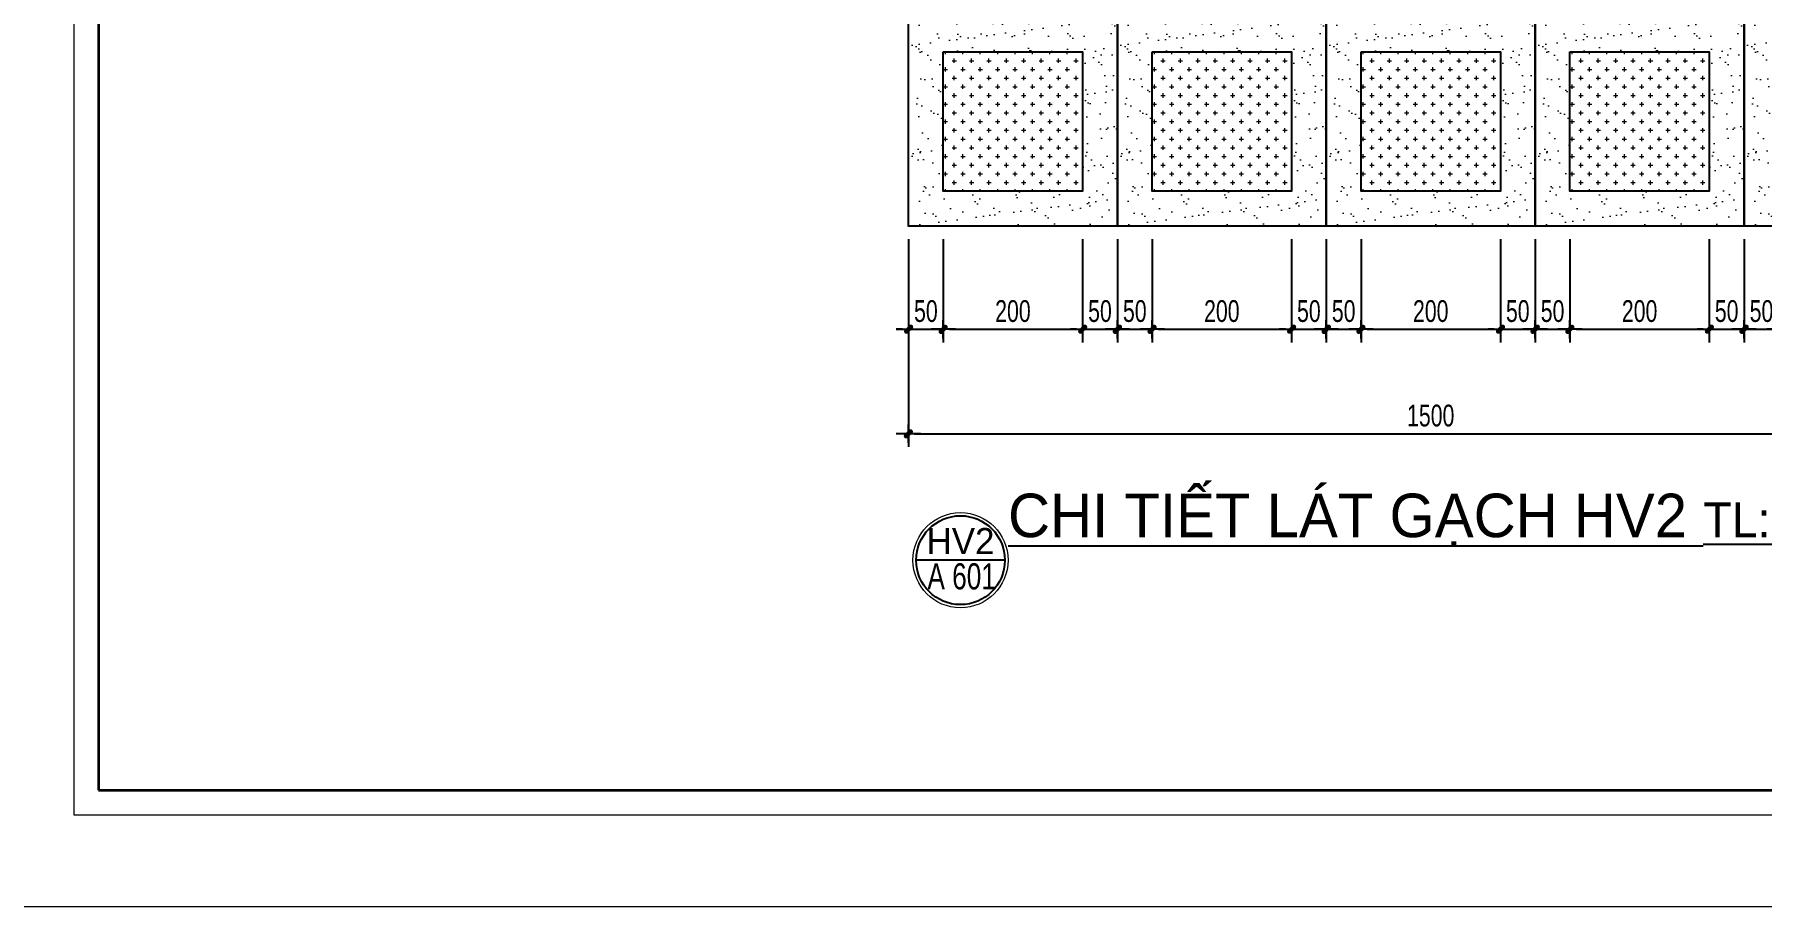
# Model space of a CAD drawing. Header units: inches. Extents: x 88947 to 296847, y 35049 to 161062.
# Drawn here: x 119241 to 124201, y 45550 to 48053 of the extents above; entities that cross this region are included whole.
import ezdxf
from ezdxf.enums import TextEntityAlignment as Align

# ---------------------------------------------------------------- set-up
doc = ezdxf.new("R2010")
doc.units = ezdxf.units.IN
doc.header["$MEASUREMENT"] = 0
doc.header["$PDMODE"] = 1
for name, color, linetype, lineweight in [('A-Dims', 145, 'Continuous', 25), ('A-Text', 30, 'Continuous', 9), ('A-Wall', 2, 'Continuous', 35), ('DIM', 7, 'Continuous', 25), ('HATCH', 8, 'Continuous', 5), ('KHUNG 2', 144, 'Continuous', 18), ('KY HIEU', 4, 'Continuous', 25), ('NETMANH', 192, 'Continuous', 18), ('THAY', 3, 'Continuous', 18)]:
    doc.layers.add(name, color=color, linetype=linetype, lineweight=lineweight)
for name, color, linetype in [('NHO', 8, 'Continuous'), ('NOITHAT', 34, 'Continuous'), ('text', 2, 'Continuous')]:
    doc.layers.add(name, color=color, linetype=linetype)
doc.styles.add('FRANKO', font='VFRANKO.TTF')
doc.styles.add('TAS-MTEXT', font='VAVOB.TTF', dxfattribs={"width": 0.75})
doc.styles.add('VNCENTURYH', font='VHAVAN.TTF')
doc.styles.add('VNI-HELVE-CONDENSE', font='VNARIAL.TTF', dxfattribs={"width": 0.7})
doc.dimstyles.new('TAS-25', dxfattribs={"dimscale": 25, "dimtxt": 2.5, "dimasz": 0.7, "dimexe": 1.5, "dimexo": 1.5, "dimgap": 0.8, "dimtad": 1, "dimdec": 0, "dimlfac": 0.5, "dimzin": 3, "dimdsep": 46, "dimtxsty": 'VNI-HELVE-CONDENSE', "dimblk": 'TICK', "dimcen": 2.5, "dimclrt": 71, "dimazin": 2, "dimtfac": 0.75, "dimtdec": 0, "dimtix": 1, "dimtmove": 2, "dimatfit": 2, "dimldrblk": 'TICK123', "dimfxl": 1.5, "dimtolj": 1, "dimtzin": 0, "dimarcsym": 0})

# ---------------------------------------------------------------- blocks, each defined once
blk = doc.blocks.new('khung ten')
at = {"layer": 'A-Wall', "ltscale": 0.7}
blk.add_lwpolyline([(267204, -219099), (305804, -219099), (305804, -190799), (267204, -190799)], close=True, dxfattribs=at)
at = {"layer": 'KHUNG 2', "ltscale": 0.7}
blk.add_lwpolyline([(267004, -219299), (306004, -219299), (306004, -190599), (267004, -190599)], close=True, dxfattribs=at)
at = {"layer": 'NETMANH', "ltscale": 0.7}
blk.add_lwpolyline([(265004, -220042), (307004, -220042), (307004, -190342), (265004, -190342)], close=True, dxfattribs=at)
blk = doc.blocks.new('TICK')
at = {"layer": 'A-Dims', "color": 1}
for p, q in [((-2, 0), (2, 0)), ((0, 1.5), (0, -1.5))]:
    blk.add_line(p, q, dxfattribs=at)
at = {"layer": 'A-Dims', "color": 1, "const_width": 0.788}
blk.add_lwpolyline([(-0.33, -0.35), (0.38, 0.38)], dxfattribs=at)
at = {"layer": 'A-Dims', "color": 1, "const_width": 0.394}
for points in [[(0.24, 0.52, -0.414214), (0.52, 0.52, -1)], [(0.52, 0.52, -0.414214), (0.52, 0.24, -1)], [(-0.47, -0.21, 0.414214), (-0.47, -0.49, 1)], [(-0.47, -0.49, 0.414214), (-0.19, -0.49, 1)]]:
    blk.add_lwpolyline(points, format="xyb", dxfattribs=at)
blk = doc.blocks.new('*D3427')
at = {"layer": 'Defpoints', "color": 0}
for p in [(121751.5, 47503.4), (121851.5, 47503.4), (121851.5, 47207.3)]:
    blk.add_point(p, dxfattribs=at)
at = {"layer": 'DIM', "color": 0, "lineweight": -2}
for p, q in [((121751.5, 47465.9), (121751.5, 47169.8)), ((121851.5, 47465.9), (121851.5, 47169.8)), ((121734, 47207.3), (121716.5, 47207.3)), ((121751.5, 47207.3), (121851.5, 47207.3)), ((121869, 47207.3), (121886.5, 47207.3))]:
    blk.add_line(p, q, dxfattribs=at)
at = {"layer": 'DIM', "color": 0, "lineweight": -2, "xscale": 17.5, "yscale": 17.5, "zscale": 17.5}
blk.add_blockref('TICK', (121751.5, 47207.3), dxfattribs=at)
at = {"layer": 'DIM', "color": 0, "lineweight": -2, "xscale": 17.5, "yscale": 17.5, "zscale": 17.5, "rotation": 180}
blk.add_blockref('TICK', (121851.5, 47207.3), dxfattribs=at)
at = {"layer": 'DIM', "color": 71, "insert": (121801.5, 47259.2), "char_height": 62.5, "attachment_point": 5, "style": 'VNI-HELVE-CONDENSE'}
blk.add_mtext('\\A1;50', dxfattribs=at)
blk = doc.blocks.new('TICK123')
at = {"layer": 'A-Dims', "color": 1}
blk.add_lwpolyline([(0.05, 0, 0, 0.84, 0), (-2.11, 0, 8.4, 8.4, 0)], format="xyseb", dxfattribs=at)
blk = doc.blocks.new('*D3428')
at = {"layer": 'Defpoints', "color": 0}
for p in [(121851.5, 47503.4), (122251.5, 47503.4), (122251.5, 47207.3)]:
    blk.add_point(p, dxfattribs=at)
at = {"layer": 'DIM', "color": 0, "lineweight": -2}
for p, q in [((121851.5, 47465.9), (121851.5, 47169.8)), ((122251.5, 47465.9), (122251.5, 47169.8)), ((121869, 47207.3), (122234, 47207.3))]:
    blk.add_line(p, q, dxfattribs=at)
at = {"layer": 'DIM', "color": 0, "lineweight": -2, "xscale": 17.5, "yscale": 17.5, "zscale": 17.5, "rotation": 180}
blk.add_blockref('TICK', (121851.5, 47207.3), dxfattribs=at)
at = {"layer": 'DIM', "color": 0, "lineweight": -2, "xscale": 17.5, "yscale": 17.5, "zscale": 17.5}
blk.add_blockref('TICK', (122251.5, 47207.3), dxfattribs=at)
at = {"layer": 'DIM', "color": 71, "insert": (122051.5, 47259.2), "char_height": 62.5, "attachment_point": 5, "style": 'VNI-HELVE-CONDENSE'}
blk.add_mtext('\\A1;200', dxfattribs=at)
blk = doc.blocks.new('*D3429')
at = {"layer": 'Defpoints', "color": 0}
for p in [(122251.5, 47503.4), (122351.5, 47503.4), (122351.5, 47207.3)]:
    blk.add_point(p, dxfattribs=at)
at = {"layer": 'DIM', "color": 0, "lineweight": -2}
for p, q in [((122251.5, 47465.9), (122251.5, 47169.8)), ((122351.5, 47465.9), (122351.5, 47169.8)), ((122234, 47207.3), (122216.5, 47207.3)), ((122251.5, 47207.3), (122351.5, 47207.3)), ((122369, 47207.3), (122386.5, 47207.3))]:
    blk.add_line(p, q, dxfattribs=at)
at = {"layer": 'DIM', "color": 0, "lineweight": -2, "xscale": 17.5, "yscale": 17.5, "zscale": 17.5}
blk.add_blockref('TICK', (122251.5, 47207.3), dxfattribs=at)
at = {"layer": 'DIM', "color": 0, "lineweight": -2, "xscale": 17.5, "yscale": 17.5, "zscale": 17.5, "rotation": 180}
blk.add_blockref('TICK', (122351.5, 47207.3), dxfattribs=at)
at = {"layer": 'DIM', "color": 71, "insert": (122301.5, 47259.2), "char_height": 62.5, "attachment_point": 5, "style": 'VNI-HELVE-CONDENSE'}
blk.add_mtext('\\A1;50', dxfattribs=at)
blk = doc.blocks.new('*D3430')
at = {"layer": 'Defpoints', "color": 0}
for p in [(122351.5, 47503.4), (122451.5, 47503.4), (122451.5, 47207.3)]:
    blk.add_point(p, dxfattribs=at)
at = {"layer": 'DIM', "color": 0, "lineweight": -2}
for p, q in [((122351.5, 47465.9), (122351.5, 47169.8)), ((122451.5, 47465.9), (122451.5, 47169.8)), ((122334, 47207.3), (122316.5, 47207.3)), ((122351.5, 47207.3), (122451.5, 47207.3)), ((122469, 47207.3), (122486.5, 47207.3))]:
    blk.add_line(p, q, dxfattribs=at)
at = {"layer": 'DIM', "color": 0, "lineweight": -2, "xscale": 17.5, "yscale": 17.5, "zscale": 17.5}
blk.add_blockref('TICK', (122351.5, 47207.3), dxfattribs=at)
at = {"layer": 'DIM', "color": 0, "lineweight": -2, "xscale": 17.5, "yscale": 17.5, "zscale": 17.5, "rotation": 180}
blk.add_blockref('TICK', (122451.5, 47207.3), dxfattribs=at)
at = {"layer": 'DIM', "color": 71, "insert": (122401.5, 47259.2), "char_height": 62.5, "attachment_point": 5, "style": 'VNI-HELVE-CONDENSE'}
blk.add_mtext('\\A1;50', dxfattribs=at)
blk = doc.blocks.new('*D3431')
at = {"layer": 'Defpoints', "color": 0}
for p in [(122451.5, 47503.4), (122851.5, 47503.4), (122851.5, 47207.3)]:
    blk.add_point(p, dxfattribs=at)
at = {"layer": 'DIM', "color": 0, "lineweight": -2}
for p, q in [((122451.5, 47465.9), (122451.5, 47169.8)), ((122851.5, 47465.9), (122851.5, 47169.8)), ((122469, 47207.3), (122834, 47207.3))]:
    blk.add_line(p, q, dxfattribs=at)
at = {"layer": 'DIM', "color": 0, "lineweight": -2, "xscale": 17.5, "yscale": 17.5, "zscale": 17.5, "rotation": 180}
blk.add_blockref('TICK', (122451.5, 47207.3), dxfattribs=at)
at = {"layer": 'DIM', "color": 0, "lineweight": -2, "xscale": 17.5, "yscale": 17.5, "zscale": 17.5}
blk.add_blockref('TICK', (122851.5, 47207.3), dxfattribs=at)
at = {"layer": 'DIM', "color": 71, "insert": (122651.5, 47259.2), "char_height": 62.5, "attachment_point": 5, "style": 'VNI-HELVE-CONDENSE'}
blk.add_mtext('\\A1;200', dxfattribs=at)
blk = doc.blocks.new('*D3432')
at = {"layer": 'Defpoints', "color": 0}
for p in [(122851.5, 47503.4), (122951.5, 47503.4), (122951.5, 47207.3)]:
    blk.add_point(p, dxfattribs=at)
at = {"layer": 'DIM', "color": 0, "lineweight": -2}
for p, q in [((122851.5, 47465.9), (122851.5, 47169.8)), ((122951.5, 47465.9), (122951.5, 47169.8)), ((122834, 47207.3), (122816.5, 47207.3)), ((122851.5, 47207.3), (122951.5, 47207.3)), ((122969, 47207.3), (122986.5, 47207.3))]:
    blk.add_line(p, q, dxfattribs=at)
at = {"layer": 'DIM', "color": 0, "lineweight": -2, "xscale": 17.5, "yscale": 17.5, "zscale": 17.5}
blk.add_blockref('TICK', (122851.5, 47207.3), dxfattribs=at)
at = {"layer": 'DIM', "color": 0, "lineweight": -2, "xscale": 17.5, "yscale": 17.5, "zscale": 17.5, "rotation": 180}
blk.add_blockref('TICK', (122951.5, 47207.3), dxfattribs=at)
at = {"layer": 'DIM', "color": 71, "insert": (122901.5, 47259.2), "char_height": 62.5, "attachment_point": 5, "style": 'VNI-HELVE-CONDENSE'}
blk.add_mtext('\\A1;50', dxfattribs=at)
blk = doc.blocks.new('*D3433')
at = {"layer": 'Defpoints', "color": 0}
for p in [(122951.5, 47503.4), (123051.5, 47503.4), (123051.5, 47207.3)]:
    blk.add_point(p, dxfattribs=at)
at = {"layer": 'DIM', "color": 0, "lineweight": -2}
for p, q in [((122951.5, 47465.9), (122951.5, 47169.8)), ((123051.5, 47465.9), (123051.5, 47169.8)), ((122934, 47207.3), (122916.5, 47207.3)), ((122951.5, 47207.3), (123051.5, 47207.3)), ((123069, 47207.3), (123086.5, 47207.3))]:
    blk.add_line(p, q, dxfattribs=at)
at = {"layer": 'DIM', "color": 0, "lineweight": -2, "xscale": 17.5, "yscale": 17.5, "zscale": 17.5}
blk.add_blockref('TICK', (122951.5, 47207.3), dxfattribs=at)
at = {"layer": 'DIM', "color": 0, "lineweight": -2, "xscale": 17.5, "yscale": 17.5, "zscale": 17.5, "rotation": 180}
blk.add_blockref('TICK', (123051.5, 47207.3), dxfattribs=at)
at = {"layer": 'DIM', "color": 71, "insert": (123001.5, 47259.2), "char_height": 62.5, "attachment_point": 5, "style": 'VNI-HELVE-CONDENSE'}
blk.add_mtext('\\A1;50', dxfattribs=at)
blk = doc.blocks.new('*D3434')
at = {"layer": 'Defpoints', "color": 0}
for p in [(123051.5, 47503.4), (123451.5, 47503.4), (123451.5, 47207.3)]:
    blk.add_point(p, dxfattribs=at)
at = {"layer": 'DIM', "color": 0, "lineweight": -2}
for p, q in [((123051.5, 47465.9), (123051.5, 47169.8)), ((123451.5, 47465.9), (123451.5, 47169.8)), ((123069, 47207.3), (123434, 47207.3))]:
    blk.add_line(p, q, dxfattribs=at)
at = {"layer": 'DIM', "color": 0, "lineweight": -2, "xscale": 17.5, "yscale": 17.5, "zscale": 17.5, "rotation": 180}
blk.add_blockref('TICK', (123051.5, 47207.3), dxfattribs=at)
at = {"layer": 'DIM', "color": 0, "lineweight": -2, "xscale": 17.5, "yscale": 17.5, "zscale": 17.5}
blk.add_blockref('TICK', (123451.5, 47207.3), dxfattribs=at)
at = {"layer": 'DIM', "color": 71, "insert": (123251.5, 47259.2), "char_height": 62.5, "attachment_point": 5, "style": 'VNI-HELVE-CONDENSE'}
blk.add_mtext('\\A1;200', dxfattribs=at)
blk = doc.blocks.new('*D3435')
at = {"layer": 'Defpoints', "color": 0}
for p in [(123451.5, 47503.4), (123551.5, 47503.4), (123551.5, 47207.3)]:
    blk.add_point(p, dxfattribs=at)
at = {"layer": 'DIM', "color": 0, "lineweight": -2}
for p, q in [((123451.5, 47465.9), (123451.5, 47169.8)), ((123551.5, 47465.9), (123551.5, 47169.8)), ((123434, 47207.3), (123416.5, 47207.3)), ((123451.5, 47207.3), (123551.5, 47207.3)), ((123569, 47207.3), (123586.5, 47207.3))]:
    blk.add_line(p, q, dxfattribs=at)
at = {"layer": 'DIM', "color": 0, "lineweight": -2, "xscale": 17.5, "yscale": 17.5, "zscale": 17.5}
blk.add_blockref('TICK', (123451.5, 47207.3), dxfattribs=at)
at = {"layer": 'DIM', "color": 0, "lineweight": -2, "xscale": 17.5, "yscale": 17.5, "zscale": 17.5, "rotation": 180}
blk.add_blockref('TICK', (123551.5, 47207.3), dxfattribs=at)
at = {"layer": 'DIM', "color": 71, "insert": (123501.5, 47259.2), "char_height": 62.5, "attachment_point": 5, "style": 'VNI-HELVE-CONDENSE'}
blk.add_mtext('\\A1;50', dxfattribs=at)
blk = doc.blocks.new('*D3436')
at = {"layer": 'Defpoints', "color": 0}
for p in [(123551.5, 47503.4), (123651.5, 47503.4), (123651.5, 47207.3)]:
    blk.add_point(p, dxfattribs=at)
at = {"layer": 'DIM', "color": 0, "lineweight": -2}
for p, q in [((123551.5, 47465.9), (123551.5, 47169.8)), ((123651.5, 47465.9), (123651.5, 47169.8)), ((123534, 47207.3), (123516.5, 47207.3)), ((123551.5, 47207.3), (123651.5, 47207.3)), ((123669, 47207.3), (123686.5, 47207.3))]:
    blk.add_line(p, q, dxfattribs=at)
at = {"layer": 'DIM', "color": 0, "lineweight": -2, "xscale": 17.5, "yscale": 17.5, "zscale": 17.5}
blk.add_blockref('TICK', (123551.5, 47207.3), dxfattribs=at)
at = {"layer": 'DIM', "color": 0, "lineweight": -2, "xscale": 17.5, "yscale": 17.5, "zscale": 17.5, "rotation": 180}
blk.add_blockref('TICK', (123651.5, 47207.3), dxfattribs=at)
at = {"layer": 'DIM', "color": 71, "insert": (123601.5, 47259.2), "char_height": 62.5, "attachment_point": 5, "style": 'VNI-HELVE-CONDENSE'}
blk.add_mtext('\\A1;50', dxfattribs=at)
blk = doc.blocks.new('*D3437')
at = {"layer": 'Defpoints', "color": 0}
for p in [(123651.5, 47503.4), (124051.5, 47503.4), (124051.5, 47207.3)]:
    blk.add_point(p, dxfattribs=at)
at = {"layer": 'DIM', "color": 0, "lineweight": -2}
for p, q in [((123651.5, 47465.9), (123651.5, 47169.8)), ((124051.5, 47465.9), (124051.5, 47169.8)), ((123669, 47207.3), (124034, 47207.3))]:
    blk.add_line(p, q, dxfattribs=at)
at = {"layer": 'DIM', "color": 0, "lineweight": -2, "xscale": 17.5, "yscale": 17.5, "zscale": 17.5, "rotation": 180}
blk.add_blockref('TICK', (123651.5, 47207.3), dxfattribs=at)
at = {"layer": 'DIM', "color": 0, "lineweight": -2, "xscale": 17.5, "yscale": 17.5, "zscale": 17.5}
blk.add_blockref('TICK', (124051.5, 47207.3), dxfattribs=at)
at = {"layer": 'DIM', "color": 71, "insert": (123851.5, 47259.2), "char_height": 62.5, "attachment_point": 5, "style": 'VNI-HELVE-CONDENSE'}
blk.add_mtext('\\A1;200', dxfattribs=at)
blk = doc.blocks.new('*D3438')
at = {"layer": 'Defpoints', "color": 0}
for p in [(124051.5, 47503.4), (124151.5, 47503.4), (124151.5, 47207.3)]:
    blk.add_point(p, dxfattribs=at)
at = {"layer": 'DIM', "color": 0, "lineweight": -2}
for p, q in [((124051.5, 47465.9), (124051.5, 47169.8)), ((124151.5, 47465.9), (124151.5, 47169.8)), ((124034, 47207.3), (124016.5, 47207.3)), ((124051.5, 47207.3), (124151.5, 47207.3)), ((124169, 47207.3), (124186.5, 47207.3))]:
    blk.add_line(p, q, dxfattribs=at)
at = {"layer": 'DIM', "color": 0, "lineweight": -2, "xscale": 17.5, "yscale": 17.5, "zscale": 17.5}
blk.add_blockref('TICK', (124051.5, 47207.3), dxfattribs=at)
at = {"layer": 'DIM', "color": 0, "lineweight": -2, "xscale": 17.5, "yscale": 17.5, "zscale": 17.5, "rotation": 180}
blk.add_blockref('TICK', (124151.5, 47207.3), dxfattribs=at)
at = {"layer": 'DIM', "color": 71, "insert": (124101.5, 47259.2), "char_height": 62.5, "attachment_point": 5, "style": 'VNI-HELVE-CONDENSE'}
blk.add_mtext('\\A1;50', dxfattribs=at)
blk = doc.blocks.new('*D3439')
at = {"layer": 'Defpoints', "color": 0}
for p in [(121751.5, 47503.4), (124751.5, 47504.7), (124751.5, 46907.3)]:
    blk.add_point(p, dxfattribs=at)
at = {"layer": 'DIM', "color": 0, "lineweight": -2}
for p, q in [((121751.5, 47465.9), (121751.5, 46869.8)), ((124751.5, 47467.2), (124751.5, 46869.8)), ((121769, 46907.3), (124734, 46907.3))]:
    blk.add_line(p, q, dxfattribs=at)
at = {"layer": 'DIM', "color": 0, "lineweight": -2, "xscale": 17.5, "yscale": 17.5, "zscale": 17.5, "rotation": 180}
blk.add_blockref('TICK', (121751.5, 46907.3), dxfattribs=at)
at = {"layer": 'DIM', "color": 0, "lineweight": -2, "xscale": 17.5, "yscale": 17.5, "zscale": 17.5}
blk.add_blockref('TICK', (124751.5, 46907.3), dxfattribs=at)
at = {"layer": 'DIM', "color": 71, "insert": (123251.5, 46959.2), "char_height": 62.5, "attachment_point": 5, "style": 'VNI-HELVE-CONDENSE'}
blk.add_mtext('\\A1;1500', dxfattribs=at)
blk = doc.blocks.new('*D3440')
at = {"layer": 'Defpoints', "color": 0}
for p in [(124151.5, 47503.4), (124251.5, 47503.4), (124251.5, 47207.3)]:
    blk.add_point(p, dxfattribs=at)
at = {"layer": 'DIM', "color": 0, "lineweight": -2}
for p, q in [((124151.5, 47465.9), (124151.5, 47169.8)), ((124251.5, 47465.9), (124251.5, 47169.8)), ((124134, 47207.3), (124116.5, 47207.3)), ((124151.5, 47207.3), (124251.5, 47207.3)), ((124269, 47207.3), (124286.5, 47207.3))]:
    blk.add_line(p, q, dxfattribs=at)
at = {"layer": 'DIM', "color": 0, "lineweight": -2, "xscale": 17.5, "yscale": 17.5, "zscale": 17.5}
blk.add_blockref('TICK', (124151.5, 47207.3), dxfattribs=at)
at = {"layer": 'DIM', "color": 0, "lineweight": -2, "xscale": 17.5, "yscale": 17.5, "zscale": 17.5, "rotation": 180}
blk.add_blockref('TICK', (124251.5, 47207.3), dxfattribs=at)
at = {"layer": 'DIM', "color": 71, "insert": (124201.5, 47259.2), "char_height": 62.5, "attachment_point": 5, "style": 'VNI-HELVE-CONDENSE'}
blk.add_mtext('\\A1;50', dxfattribs=at)

msp = doc.modelspace()

# ---------------------------------------------------------------- hatches: boundary and pattern name
at = {"layer": 'HATCH'}
h = msp.add_hatch(dxfattribs=at)
h.set_pattern_fill('AR-SAND', color=256, scale=40, style=0)
h.set_pattern_definition([(37.5, (121751.474, 47503.44), (-2.5197, 77.073), [0, -60.8, 0, -68, 0, -65]), (7.5, (121751.47, 47503.44), (70.791, 112.886), [0, -32.8, 0, -54.8, 0, -21]), (327.5, (121702.274, 47503.44), (124.5657, 0.2264), [0, -20, 0, -72, 0, -94]), (317.5, (121702.27, 47503.44), (120.245, 35.107), [0, -10, 0, -47.2, 0, -54])])
h.paths.add_polyline_path([(122351.5, 48103.4), (121751.5, 48103.4), (121751.5, 47503.4), (122351.5, 47503.4)])
h.paths.add_polyline_path([(122251.5, 48003.4), (122251.5, 47603.4), (121851.5, 47603.4), (121851.5, 48003.4)], flags=16)
h = msp.add_hatch(dxfattribs=at)
h.set_pattern_fill('AR-SAND', color=256, scale=40, style=0)
h.set_pattern_definition([(37.5, (122351.474, 47503.44), (-2.5197, 77.073), [0, -60.8, 0, -68, 0, -65]), (7.5, (122351.47, 47503.44), (70.791, 112.886), [0, -32.8, 0, -54.8, 0, -21]), (327.5, (122302.274, 47503.44), (124.5657, 0.2264), [0, -20, 0, -72, 0, -94]), (317.5, (122302.27, 47503.44), (120.245, 35.107), [0, -10, 0, -47.2, 0, -54])])
h.paths.add_polyline_path([(122951.5, 48103.4), (122351.5, 48103.4), (122351.5, 47503.4), (122951.5, 47503.4)])
h.paths.add_polyline_path([(122851.5, 48003.4), (122851.5, 47603.4), (122451.5, 47603.4), (122451.5, 48003.4)], flags=16)
h = msp.add_hatch(dxfattribs=at)
h.set_pattern_fill('AR-SAND', color=256, scale=40, style=0)
h.set_pattern_definition([(37.5, (122951.474, 47503.44), (-2.5197, 77.073), [0, -60.8, 0, -68, 0, -65]), (7.5, (122951.47, 47503.44), (70.791, 112.886), [0, -32.8, 0, -54.8, 0, -21]), (327.5, (122902.274, 47503.44), (124.5657, 0.2264), [0, -20, 0, -72, 0, -94]), (317.5, (122902.27, 47503.44), (120.245, 35.107), [0, -10, 0, -47.2, 0, -54])])
h.paths.add_polyline_path([(123551.5, 48103.4), (122951.5, 48103.4), (122951.5, 47503.4), (123551.5, 47503.4)])
h.paths.add_polyline_path([(123451.5, 48003.4), (123451.5, 47603.4), (123051.5, 47603.4), (123051.5, 48003.4)], flags=16)
h = msp.add_hatch(dxfattribs=at)
h.set_pattern_fill('AR-SAND', color=256, scale=40, style=0)
h.set_pattern_definition([(37.5, (123551.474, 47503.44), (-2.5197, 77.073), [0, -60.8, 0, -68, 0, -65]), (7.5, (123551.47, 47503.44), (70.791, 112.886), [0, -32.8, 0, -54.8, 0, -21]), (327.5, (123502.274, 47503.44), (124.5657, 0.2264), [0, -20, 0, -72, 0, -94]), (317.5, (123502.27, 47503.44), (120.245, 35.107), [0, -10, 0, -47.2, 0, -54])])
h.paths.add_polyline_path([(124151.5, 48103.4), (123551.5, 48103.4), (123551.5, 47503.4), (124151.5, 47503.4)])
h.paths.add_polyline_path([(124051.5, 48003.4), (124051.5, 47603.4), (123651.5, 47603.4), (123651.5, 48003.4)], flags=16)
h = msp.add_hatch(dxfattribs=at)
h.set_pattern_fill('AR-SAND', color=256, scale=40, style=0)
h.set_pattern_definition([(37.5, (124151.474, 47503.44), (-2.5197, 77.073), [0, -60.8, 0, -68, 0, -65]), (7.5, (124151.47, 47503.44), (70.791, 112.886), [0, -32.8, 0, -54.8, 0, -21]), (327.5, (124102.274, 47503.44), (124.5657, 0.2264), [0, -20, 0, -72, 0, -94]), (317.5, (124102.27, 47503.44), (120.245, 35.107), [0, -10, 0, -47.2, 0, -54])])
h.paths.add_polyline_path([(124751.5, 48103.4), (124151.5, 48103.4), (124151.5, 47503.4), (124751.5, 47503.4)])
h.paths.add_polyline_path([(124651.5, 48003.4), (124651.5, 47603.4), (124251.5, 47603.4), (124251.5, 48003.4)], flags=16)
h = msp.add_hatch(dxfattribs=at)
h.set_pattern_fill('CROSS', color=256, scale=100, style=0)
h.set_pattern_definition([(7e-15, (121851.474, 47603.443), (25, 25), [12.5, -37.5]), (90, (121857.724, 47597.193), (-25, 25), [12.5, -37.5])])
h.paths.add_polyline_path([(121851.5, 48003.4), (122251.5, 48003.4), (122251.5, 47603.4), (121851.5, 47603.4)])
h = msp.add_hatch(dxfattribs=at)
h.set_pattern_fill('CROSS', color=256, scale=100, style=0)
h.set_pattern_definition([(7e-15, (122451.474, 47603.443), (25, 25), [12.5, -37.5]), (90, (122457.724, 47597.193), (-25, 25), [12.5, -37.5])])
h.paths.add_polyline_path([(122451.5, 48003.4), (122851.5, 48003.4), (122851.5, 47603.4), (122451.5, 47603.4)])
h = msp.add_hatch(dxfattribs=at)
h.set_pattern_fill('CROSS', color=256, scale=100, style=0)
h.set_pattern_definition([(7e-15, (123051.474, 47603.443), (25, 25), [12.5, -37.5]), (90, (123057.724, 47597.193), (-25, 25), [12.5, -37.5])])
h.paths.add_polyline_path([(123051.5, 48003.4), (123451.5, 48003.4), (123451.5, 47603.4), (123051.5, 47603.4)])
h = msp.add_hatch(dxfattribs=at)
h.set_pattern_fill('CROSS', color=256, scale=100, style=0)
h.set_pattern_definition([(7e-15, (123651.474, 47603.443), (25, 25), [12.5, -37.5]), (90, (123657.724, 47597.193), (-25, 25), [12.5, -37.5])])
h.paths.add_polyline_path([(123651.5, 48003.4), (124051.5, 48003.4), (124051.5, 47603.4), (123651.5, 47603.4)])

# ---------------------------------------------------------------- linework, layer by layer
at = {"layer": 'KY HIEU'}
msp.add_line((122028.4, 46544.4), (121773.4, 46544.4), dxfattribs=at)
at = {"layer": 'KY HIEU', "const_width": 2.75}
msp.add_lwpolyline([(121773.5, 46544.4, 1), (122028.2, 46544.4, 1)], format="xyb", close=True, dxfattribs=at)
at = {"layer": 'NHO'}
msp.add_circle((121900.9, 46544.4), 127.5, dxfattribs=at)
at = {"layer": 'NOITHAT'}
for points in [[(121751.5, 48103.4), (122351.5, 48103.4), (122351.5, 47503.4), (121751.5, 47503.4)], [(122351.5, 48103.4), (122951.5, 48103.4), (122951.5, 47503.4), (122351.5, 47503.4)], [(122951.5, 48103.4), (123551.5, 48103.4), (123551.5, 47503.4), (122951.5, 47503.4)], [(123551.5, 48103.4), (124151.5, 48103.4), (124151.5, 47503.4), (123551.5, 47503.4)], [(124151.5, 48103.4), (124751.5, 48103.4), (124751.5, 47503.4), (124151.5, 47503.4)], [(121851.5, 48003.4), (122251.5, 48003.4), (122251.5, 47603.4), (121851.5, 47603.4)], [(122451.5, 48003.4), (122851.5, 48003.4), (122851.5, 47603.4), (122451.5, 47603.4)], [(123051.5, 48003.4), (123451.5, 48003.4), (123451.5, 47603.4), (123051.5, 47603.4)], [(123651.5, 48003.4), (124051.5, 48003.4), (124051.5, 47603.4), (123651.5, 47603.4)]]:
    msp.add_lwpolyline(points, close=True, dxfattribs=at)
at = {"layer": 'THAY', "color": 8}
msp.add_circle((121900.9, 46544.4), 136.6, dxfattribs=at)

# ---------------------------------------------------------------- block references
at = {"layer": 'A-Text', "xscale": 0.3535714285681024, "yscale": 0.3535714286772418, "zscale": 0.3535714286832132}
msp.add_blockref('khung ten', (24949.4, 123350.9), dxfattribs=at)

# ---------------------------------------------------------------- texts
at = {"layer": 'text', "style": 'FRANKO'}
msp.add_text('HV2', height=75, dxfattribs=at).set_placement((121901, 46561.8), align=Align.CENTER)
at = {"layer": 'text', "style": 'TAS-MTEXT', "width": 0.75}
msp.add_text('A 601', height=75, dxfattribs=at).set_placement((121904.2, 46460.5), align=Align.CENTER)
at = {"layer": 'text', "insert": (122037.4, 46735.4), "char_height": 125, "width": 6721.758, "attachment_point": 1, "style": 'VNCENTURYH'}
msp.add_mtext('{\\fVNI-Franko|b0|i0|c0|p2;\\LCHI TIEÁT LAÙT GAÏCH HV2 \\H0.8x;TL: 1/25}', dxfattribs=at)

# ---------------------------------------------------------------- dimensions: what is measured, and where the dimension line sits
at = {"layer": 'DIM'}
for base, p1, p2, picture, middle in [((124751.5, 46907.3), (121751.5, 47503.4), (124751.5, 47504.7), '*D3439', (123251.5, 46959.2)), ((121851.5, 47207.3), (121751.5, 47503.4), (121851.5, 47503.4), '*D3427', (121801.5, 47259.2)), ((122251.5, 47207.3), (121851.5, 47503.4), (122251.5, 47503.4), '*D3428', (122051.5, 47259.2)), ((122351.5, 47207.3), (122251.5, 47503.4), (122351.5, 47503.4), '*D3429', (122301.5, 47259.2)), ((122451.5, 47207.3), (122351.5, 47503.4), (122451.5, 47503.4), '*D3430', (122401.5, 47259.2)), ((122851.5, 47207.3), (122451.5, 47503.4), (122851.5, 47503.4), '*D3431', (122651.5, 47259.2)), ((122951.5, 47207.3), (122851.5, 47503.4), (122951.5, 47503.4), '*D3432', (122901.5, 47259.2)), ((123051.5, 47207.3), (122951.5, 47503.4), (123051.5, 47503.4), '*D3433', (123001.5, 47259.2)), ((123451.5, 47207.3), (123051.5, 47503.4), (123451.5, 47503.4), '*D3434', (123251.5, 47259.2)), ((123551.5, 47207.3), (123451.5, 47503.4), (123551.5, 47503.4), '*D3435', (123501.5, 47259.2)), ((123651.5, 47207.3), (123551.5, 47503.4), (123651.5, 47503.4), '*D3436', (123601.5, 47259.2)), ((124051.5, 47207.3), (123651.5, 47503.4), (124051.5, 47503.4), '*D3437', (123851.5, 47259.2)), ((124151.5, 47207.3), (124051.5, 47503.4), (124151.5, 47503.4), '*D3438', (124101.5, 47259.2)), ((124251.5, 47207.3), (124151.5, 47503.4), (124251.5, 47503.4), '*D3440', (124201.5, 47259.2))]:
    dim = msp.add_linear_dim(base=base, p1=p1, p2=p2, dimstyle='TAS-25', dxfattribs=at)
    dim.commit()
    dim.dimension.update_dxf_attribs({"geometry": picture, "text_midpoint": middle})

doc.saveas('drawing.dxf')
